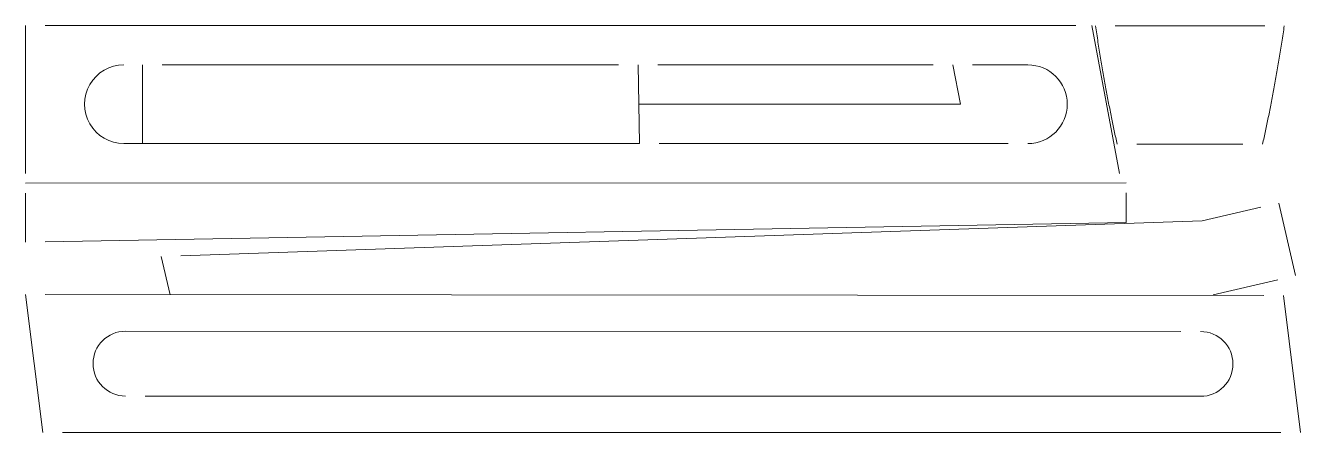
# Model space of a CAD drawing. Header units: millimetres. Extents: x 3 to 209, y 3 to 69.
import ezdxf

# ---------------------------------------------------------------- set-up
doc = ezdxf.new("R2010")
doc.units = ezdxf.units.MM
doc.layers.add('Layer1', color=7, linetype='Continuous', true_color=0xffffff)

msp = doc.modelspace()

# ---------------------------------------------------------------- linework, layer by layer
at = {"layer": 'Layer1', "color": 178, "lineweight": 18, "ltscale": 25.4, "true_color": 0x000000}
for p, q in [((3.17, 45.22), (3.17, 69.09)), ((6.35, 69.09), (172.84, 69.09)), ((179.91, 45.19), (175.43, 69.09)), ((179.19, 69.06), (203.35, 69.06)), ((22.1, 50.07), (22.1, 62.74)), ((98.98, 62.74), (25.27, 62.74)), ((102.38, 50.04), (102.15, 62.77)), ((149.78, 62.74), (105.33, 62.74)), ((152.95, 62.77), (154.2, 56.42)), ((165.11, 62.74), (156.13, 62.74)), ((154.2, 56.42), (102.27, 56.42)), ((102.38, 50.04), (19.06, 50.04)), ((161.94, 50.04), (105.55, 50.04)), ((199.84, 49.96), (182.7, 49.96)), ((180.97, 43.69), (3.17, 43.63)), ((3.17, 34.11), (3.17, 42.04)), ((180.97, 42.11), (180.97, 37.28)), ((193.26, 37.57), (202.75, 39.77)), ((205.63, 40.44), (208.35, 28.73)), ((180.97, 37.28), (6.35, 34.16)), ((193.26, 37.57), (28.27, 31.93)), ((25.1, 31.82), (26.54, 25.64)), ((195.03, 25.64), (205.47, 28.06)), ((3.17, 25.65), (5.96, 3.4)), ((203.2, 25.51), (6.35, 25.65)), ((209.14, 3.4), (206.37, 25.51)), ((19.32, 19.75), (189.83, 19.7)), ((193, 9.24), (22.49, 9.29)), ((9.13, 3.4), (205.96, 3.4))]:
    msp.add_line(p, q, dxfattribs=at)
for centre, radius, start, end in [((19.06, 56.39), 6.35, 90, 270.0276), ((165.11, 56.39), 6.35, 270, 90), ((19.32, 14.52), 5.23, 89.9806, 269.9806), ((193, 14.47), 5.23, 269.9806, 89.9806)]:
    msp.add_arc(centre, radius, start, end, dxfattribs=at)
for points in [[(176.02, 69.06), (176.15, 68.18), (176.42, 66.43), (176.83, 63.85), (177.26, 61.35), (177.69, 58.92), (178.14, 56.57), (178.59, 54.29), (179.04, 52.1), (179.36, 50.67), (179.52, 49.96)], [(206.52, 69.06), (206.39, 68.18), (206.12, 66.43), (205.7, 63.85), (205.28, 61.35), (204.84, 58.92), (204.4, 56.57), (203.95, 54.29), (203.49, 52.1), (203.17, 50.67), (203.02, 49.96)]]:
    msp.add_open_spline(points, degree=3, knots=[0, 0, 0, 0, 2.684158, 5.297944, 7.839898, 10.308619, 12.702765, 15.021065, 17.26231, 19.42537, 19.42537, 19.42537, 19.42537], dxfattribs=at)

doc.saveas('drawing.dxf')
